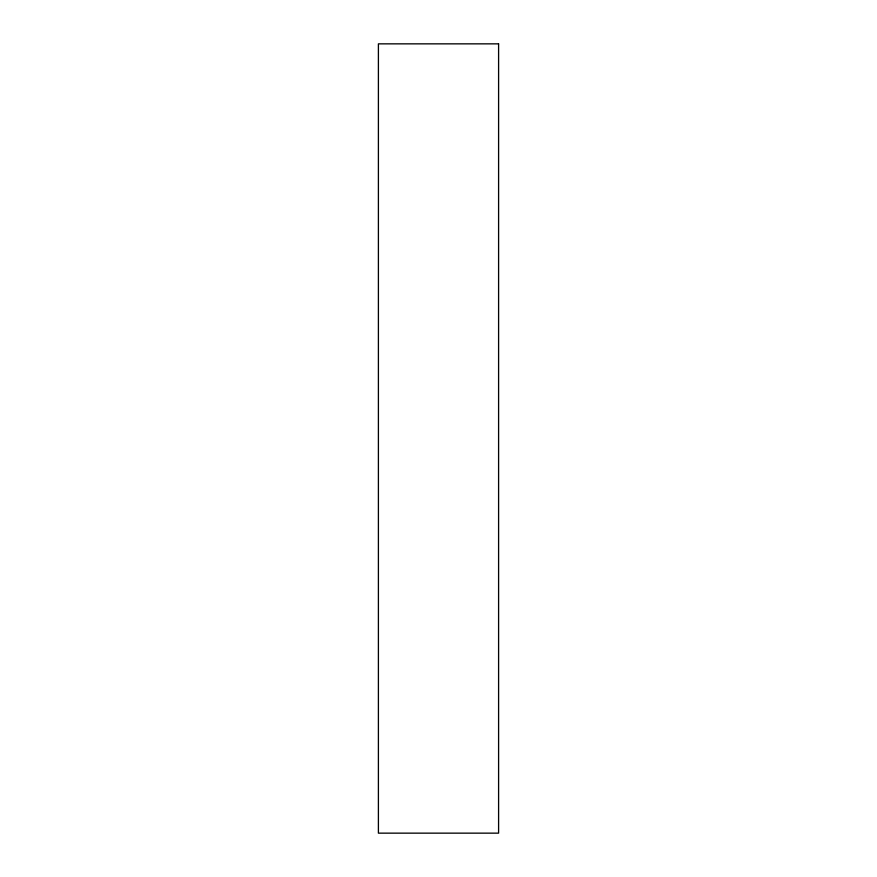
<?xml version="1.0" encoding="UTF-8"?>
<svg xmlns="http://www.w3.org/2000/svg" width="877" height="877" viewBox="0 0 877 877"><rect width="100%" height="100%" fill="white"/><g stroke="black" fill="none" stroke-linecap="round" stroke-linejoin="round"><path stroke-width="1.32" d="M498.596 43.85L378.404 43.85L378.404 833.15L498.596 833.15L498.596 43.85"/></g></svg>
